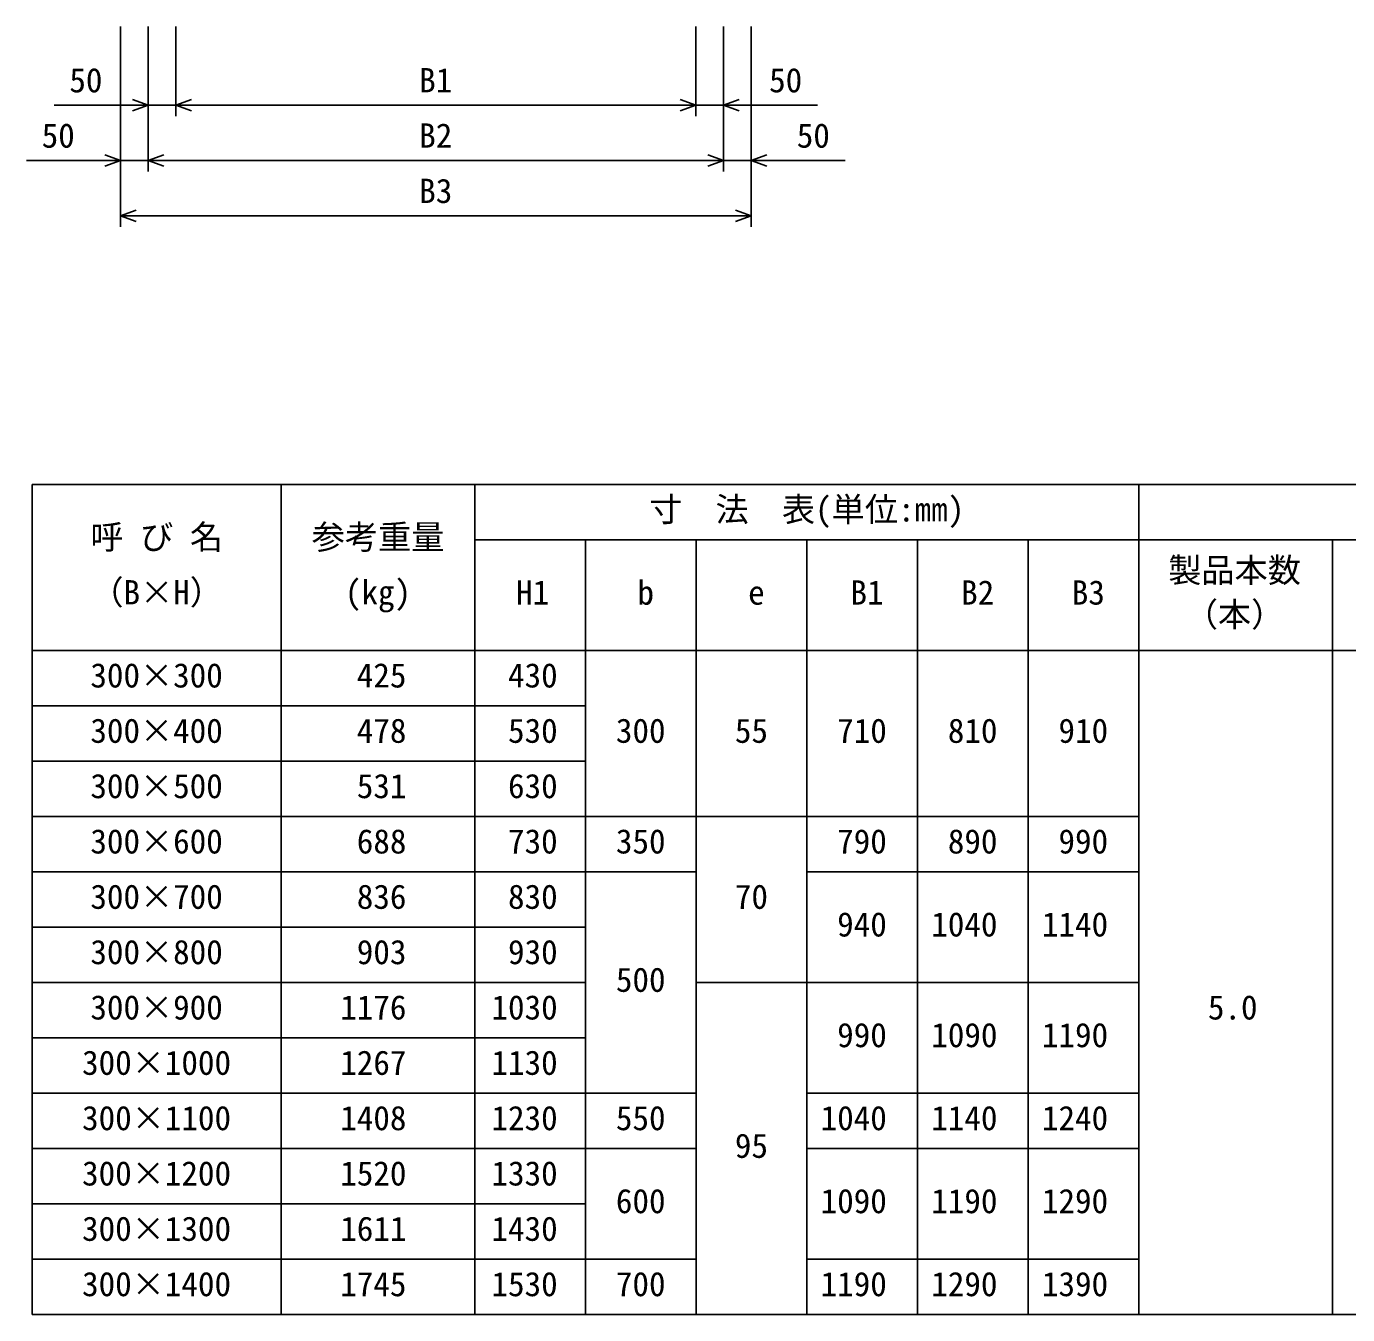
# Model space of a CAD drawing. Units: millimetres, scale not verified. Extents: x -16800 to 16800, y -5940 to 5940.
# Drawn here: x -13053 to -10665, y 273 to 2600 of the extents above; entities that cross this region are included whole.
import ezdxf
from ezdxf.enums import TextEntityAlignment as Align

# ---------------------------------------------------------------- set-up
doc = ezdxf.new("R2010")
doc.units = ezdxf.units.MM
doc.header["$LTSCALE"] = 20
for name, color, linetype, lineweight in [('0-0_DIM', 7, 'Continuous', 25), ('0-3_HYO', 3, 'Continuous', 25), ('0-4_HYO2', 4, 'Continuous', 25), ('0-6_TXT', 7, 'Continuous', 25)]:
    doc.layers.add(name, color=color, linetype=linetype, lineweight=lineweight)
doc.styles.add('ＭＳ ゴシック', font='')
doc.styles.get('ＭＳ ゴシック').set_extended_font_data('MS Gothic')

msp = doc.modelspace()

# ---------------------------------------------------------------- linework, layer by layer
at = {"layer": '0-0_DIM'}
for p, q in [((-12883.27, 2238.12), (-12883.27, 2600.46)), ((-12833.27, 2338.12), (-12833.27, 2600.46)), ((-12783.27, 2438.12), (-12783.27, 2600.46)), ((-11843.26, 2438.12), (-11843.26, 2600.46)), ((-11793.26, 2338.12), (-11793.26, 2600.46)), ((-11743.26, 2238.12), (-11743.26, 2600.46)), ((-13003.27, 2458.12), (-12783.27, 2458.12)), ((-12783.27, 2458.12), (-11843.26, 2458.12)), ((-11623.26, 2458.12), (-11843.26, 2458.12)), ((-13053.27, 2358.12), (-12833.27, 2358.12)), ((-12833.27, 2358.12), (-11793.26, 2358.12)), ((-11573.26, 2358.12), (-11793.26, 2358.12)), ((-12883.27, 2258.12), (-11743.26, 2258.12))]:
    msp.add_line(p, q, dxfattribs=at)
for points in [[(-12861.46, 2468.38), (-12833.27, 2458.12), (-12861.46, 2447.86)], [(-12755.07, 2447.86), (-12783.27, 2458.12), (-12755.07, 2468.38)], [(-11871.46, 2468.38), (-11843.26, 2458.12), (-11871.46, 2447.86)], [(-11765.07, 2468.38), (-11793.26, 2458.12), (-11765.07, 2447.86)], [(-12911.46, 2368.38), (-12883.27, 2358.12), (-12911.46, 2347.86)], [(-12805.07, 2347.86), (-12833.27, 2358.12), (-12805.07, 2368.38)], [(-11821.46, 2368.38), (-11793.26, 2358.12), (-11821.46, 2347.86)], [(-11715.07, 2368.38), (-11743.26, 2358.12), (-11715.07, 2347.86)], [(-12855.07, 2247.86), (-12883.27, 2258.12), (-12855.07, 2268.38)], [(-11771.46, 2268.38), (-11743.26, 2258.12), (-11771.46, 2247.86)]]:
    msp.add_lwpolyline(points, dxfattribs=at)
at = {"layer": '0-3_HYO'}
for p, q in [((-13042.7, 1772.63), (-13042.7, 272.63)), ((-13042.7, 1772.63), (-9292.7, 1772.63)), ((-12592.7, 1772.63), (-12592.7, 272.63)), ((-12242.7, 1772.63), (-12242.7, 272.63)), ((-11042.7, 1772.63), (-11042.7, 272.63)), ((-12242.7, 1672.63), (-9292.7, 1672.63)), ((-12042.7, 1672.63), (-12042.7, 272.63)), ((-11842.7, 1672.63), (-11842.7, 272.63)), ((-11642.7, 1672.63), (-11642.7, 272.63)), ((-11442.7, 1672.63), (-11442.7, 272.63)), ((-11242.7, 1672.63), (-11242.7, 272.63)), ((-10692.7, 1672.63), (-10692.7, 272.63)), ((-13042.7, 1472.63), (-9292.7, 1472.63)), ((-13042.7, 272.63), (-9292.7, 272.63))]:
    msp.add_line(p, q, dxfattribs=at)
at = {"layer": '0-4_HYO2'}
for p, q in [((-13042.7, 1372.63), (-12042.7, 1372.63)), ((-13042.7, 1272.63), (-12042.7, 1272.63)), ((-13042.7, 1172.63), (-11042.7, 1172.63)), ((-13042.7, 1072.63), (-11842.7, 1072.63)), ((-11642.7, 1072.63), (-11042.7, 1072.63)), ((-13042.7, 972.63), (-12042.7, 972.63)), ((-13042.7, 872.63), (-12042.7, 872.63)), ((-11842.7, 872.63), (-11042.7, 872.63)), ((-13042.7, 772.63), (-12042.7, 772.63)), ((-13042.7, 672.63), (-11842.7, 672.63)), ((-11642.7, 672.63), (-11042.7, 672.63)), ((-13042.7, 572.63), (-11842.7, 572.63)), ((-11642.7, 572.63), (-11042.7, 572.63)), ((-13042.7, 472.63), (-12042.7, 472.63)), ((-13042.7, 372.63), (-11842.7, 372.63)), ((-11642.7, 372.63), (-11042.7, 372.63))]:
    msp.add_line(p, q, dxfattribs=at)

# ---------------------------------------------------------------- texts
at = {"layer": '0-0_DIM', "style": 'ＭＳ ゴシック'}
for s, p in [('50', (-12975.71, 2468.12)), ('B1', (-12343.27, 2468.12)), ('50', (-11710.82, 2468.12)), ('50', (-13025.71, 2368.12)), ('B2', (-12343.27, 2368.12)), ('50', (-11660.82, 2368.12)), ('B3', (-12343.27, 2268.12))]:
    msp.add_text(s, height=43.99, dxfattribs=at).set_placement(p, align=Align.BOTTOM_LEFT)
at = {"layer": '0-6_TXT', "style": 'ＭＳ ゴシック'}
for s, p in [('寸\u3000法\u3000表(単位:㎜)', (-11927.7, 1692.63)), ('呼 び 名', (-12937.7, 1642.63)), ('参考重量', (-12537.7, 1642.63)), ('製品本数', (-10989.5, 1582.63)), ('（B×H）', (-12937.7, 1542.63)), ('(kg)', (-12477.7, 1542.63)), ('b', (-11948.72, 1542.32)), ('H1', (-12168.21, 1542.32)), ('e', (-11748.72, 1542.32)), ('B1', (-11563.72, 1542.32)), ('B2', (-11363.72, 1542.32)), ('B3', (-11163.72, 1542.32)), ('（本）', (-10959.5, 1502.63)), ('300×300', (-12937.7, 1392.63)), (' 425', (-12486.04, 1392.63)), (' 430', (-12212.7, 1392.63)), ('300×400', (-12937.7, 1292.63)), (' 478', (-12486.04, 1292.63)), (' 530', (-12212.7, 1292.63)), (' 300', (-12017.7, 1292.63)), ('55', (-11772.7, 1292.63)), (' 710', (-11617.7, 1292.63)), (' 810', (-11417.7, 1292.63)), (' 910', (-11217.7, 1292.63)), ('300×500', (-12937.7, 1192.63)), (' 531', (-12486.04, 1192.63)), (' 630', (-12212.7, 1192.63)), ('300×600', (-12937.7, 1092.63)), (' 688', (-12486.04, 1092.63)), (' 730', (-12212.7, 1092.63)), (' 350', (-12017.7, 1092.63)), (' 790', (-11617.7, 1092.63)), (' 890', (-11417.7, 1092.63)), (' 990', (-11217.7, 1092.63)), ('300×700', (-12937.7, 992.63)), (' 836', (-12486.04, 992.63)), (' 830', (-12212.7, 992.63)), ('70', (-11772.7, 992.63)), (' 940', (-11617.7, 942.63)), ('1040', (-11417.7, 942.63)), ('1140', (-11217.7, 942.63)), ('300×800', (-12937.7, 892.63)), (' 903', (-12486.04, 892.63)), (' 930', (-12212.7, 892.63)), (' 500', (-12017.7, 842.63)), ('300×900', (-12937.7, 792.63)), ('1176', (-12486.04, 792.63)), ('1030', (-12212.7, 792.63)), ('5.0', (-10917.7, 792.63)), (' 990', (-11617.7, 742.63)), ('1090', (-11417.7, 742.63)), ('1190', (-11217.7, 742.63)), ('300×1000', (-12952.7, 692.63)), ('1267', (-12486.04, 692.63)), ('1130', (-12212.7, 692.63)), ('300×1100', (-12952.7, 592.63)), ('1408', (-12486.04, 592.63)), ('1230', (-12212.7, 592.63)), (' 550', (-12017.7, 592.63)), ('1040', (-11617.7, 592.63)), ('1140', (-11417.7, 592.63)), ('1240', (-11217.7, 592.63)), ('95', (-11772.7, 542.63)), ('300×1200', (-12952.7, 492.63)), ('1520', (-12486.04, 492.63)), ('1330', (-12212.7, 492.63)), (' 600', (-12017.7, 442.63)), ('1090', (-11617.7, 442.63)), ('1190', (-11417.7, 442.63)), ('1290', (-11217.7, 442.63)), ('300×1300', (-12952.7, 392.63)), ('1611', (-12486.04, 392.63)), ('1430', (-12212.7, 392.63)), ('300×1400', (-12952.7, 292.63)), ('1745', (-12486.04, 292.63)), ('1530', (-12212.7, 292.63)), (' 700', (-12017.7, 292.63)), ('1190', (-11617.7, 292.63)), ('1290', (-11417.7, 292.63)), ('1390', (-11217.7, 292.63))]:
    msp.add_text(s, height=43.99, dxfattribs=at).set_placement(p, align=Align.BOTTOM_LEFT)

doc.saveas('drawing.dxf')
